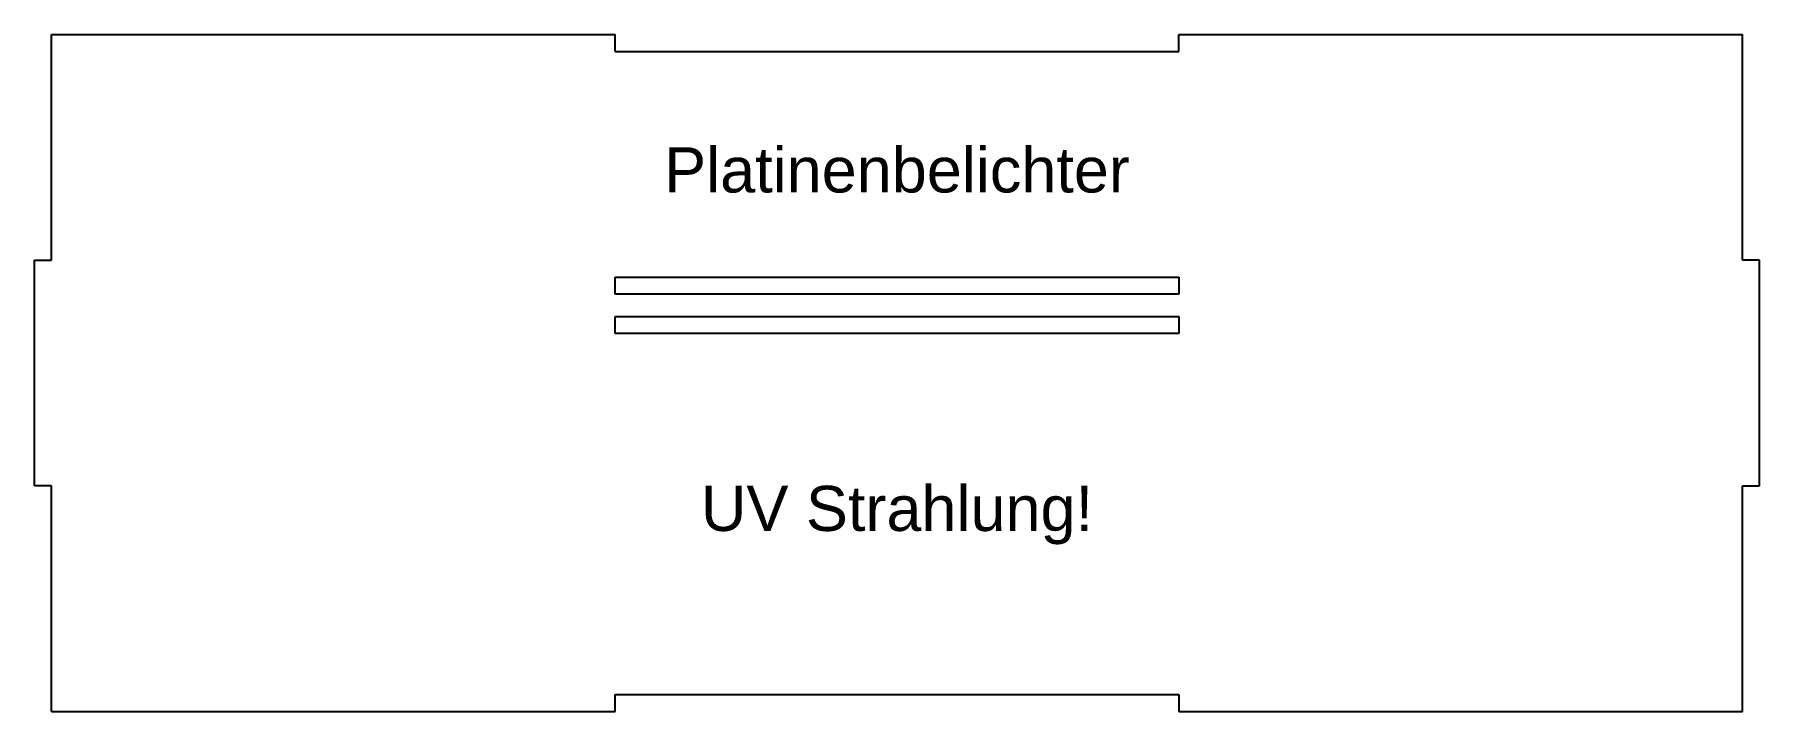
# Model space of a CAD drawing. Header units: millimetres. Extents: x -3 to 303, y 0 to 120.
import ezdxf
from ezdxf.enums import TextEntityAlignment as Align

# ---------------------------------------------------------------- set-up
doc = ezdxf.new("R2010")
doc.units = ezdxf.units.MM
doc.layers.get('0').update_dxf_attribs({"linetype": 'CONTINUOUS', "lineweight": 25, "true_color": 0x000000})
doc.styles.add('textstyle0', font='')
doc.styles.add('textstyle1', font='')
doc.styles.get('textstyle0').set_extended_font_data('Liberation Sans')
doc.styles.get('textstyle1').set_extended_font_data('Liberation Sans')

msp = doc.modelspace()

# ---------------------------------------------------------------- linework, layer by layer
for p, q in [((0, 80), (0, 120)), ((0, 120), (100, 120)), ((100, 117), (100, 120)), ((200, 117), (200, 120)), ((200, 120), (300, 120)), ((300, 80), (300, 120)), ((100, 117), (200, 117)), ((-3, 40), (-3, 80)), ((-3, 80), (0, 80)), ((303, 80), (300, 80)), ((303, 40), (303, 80)), ((100, 77), (200, 77)), ((100, 74), (100, 77)), ((200, 77), (200, 74)), ((200, 74), (100, 74)), ((100, 70), (200, 70)), ((100, 67), (100, 70)), ((200, 70), (200, 67)), ((200, 67), (100, 67)), ((0, 40), (-3, 40)), ((0, 0), (0, 40)), ((300, 0), (300, 40)), ((300, 40), (303, 40)), ((0, 0), (100, 0)), ((100, 0), (100, 3)), ((100, 3), (200, 3)), ((200, 3), (200, 0)), ((200, 0), (300, 0))]:
    msp.add_line(p, q)

# ---------------------------------------------------------------- texts
for s, style, p in [('Platinenbelichter', 'textstyle0', (150, 100)), ('UV Strahlung!', 'textstyle1', (150, 40))]:
    msp.add_text(s, height=8, dxfattribs=dict(style=style)).set_placement(p, align=Align.TOP_CENTER)

doc.saveas('drawing.dxf')
